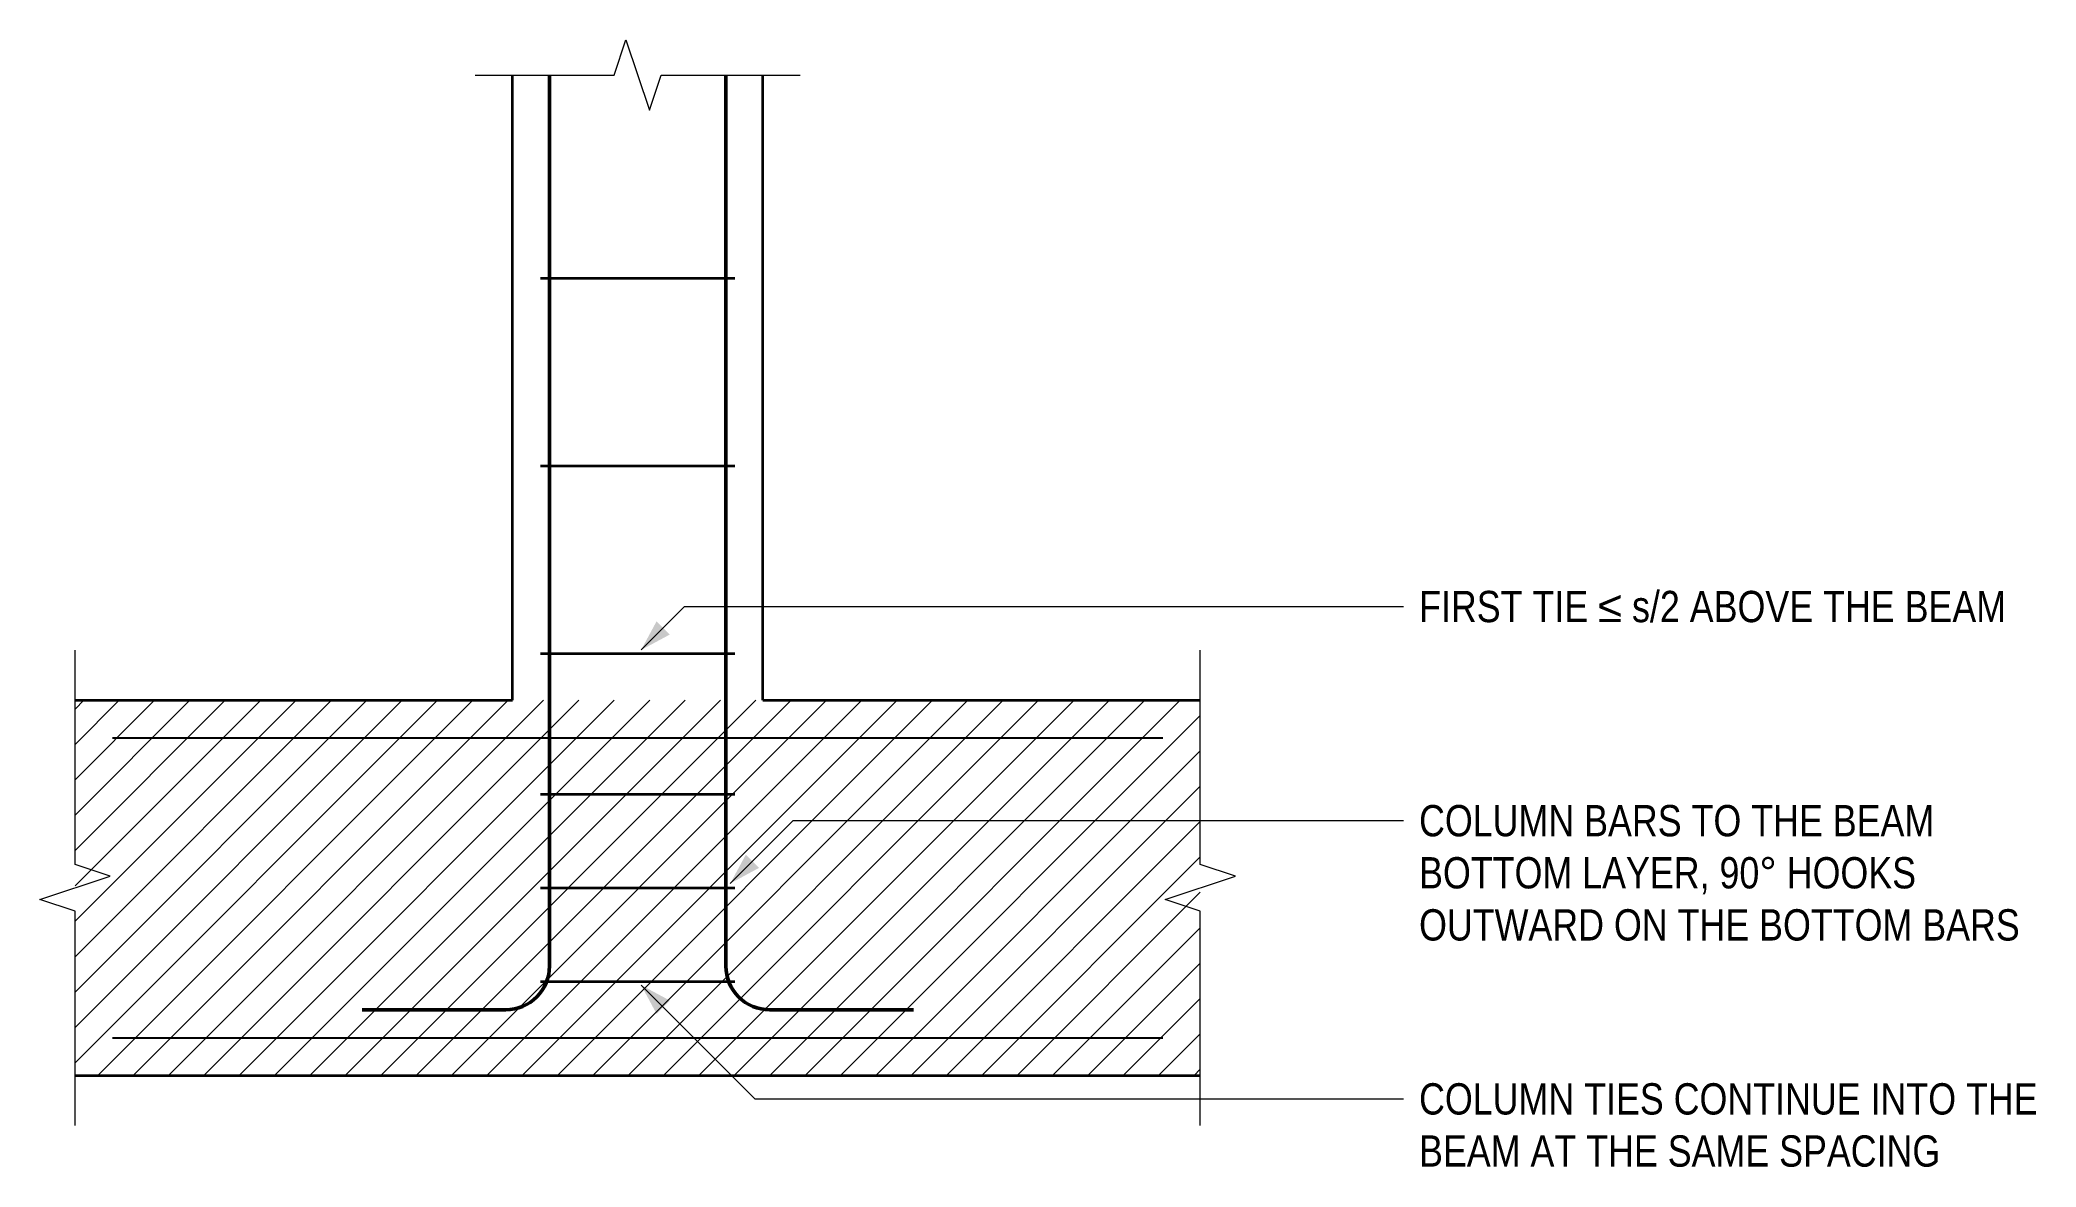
# Model space of a CAD drawing. Header units: millimetres. Extents: x 7944 to 11137, y -30747 to -28944.
import ezdxf

# ---------------------------------------------------------------- set-up
doc = ezdxf.new("R2010")
doc.units = ezdxf.units.MM
doc.header["$LTSCALE"] = 3.75
for name, color, linetype, lineweight in [('S-ANNO', 3, 'Continuous', 18), ('S-BREAK', 8, 'Continuous', 18), ('S-CONC', 4, 'Continuous', 35), ('S-HATCH', 9, 'Continuous', 13), ('S-REBR', 1, 'Continuous', 50), ('S-REBR-NF', 252, 'Continuous', 25), ('S-REBR-SEC', 30, 'Continuous', 35), ('S-TEXT', 7, 'Continuous', 18)]:
    doc.layers.add(name, color=color, linetype=linetype, lineweight=lineweight)
doc.styles.add('AN', font='ARIALN_0.TTF')

msp = doc.modelspace()

# ---------------------------------------------------------------- hatches: boundary and pattern name
at = {"layer": 'S-HATCH'}
h = msp.add_hatch(dxfattribs=at)
h.set_pattern_fill('ANSI31', color=256, scale=12.59843)
h.paths.add_polyline_path([(8000, -30600), (9800, -30600), (9800, -30000), (8000, -30000)])

# ---------------------------------------------------------------- linework, layer by layer
at = {"layer": 'S-ANNO', "flags": 128}
for points in [[(8905.5, -29919.5), (8975, -29850), (10050, -29850), (10125, -29850)], [(9048.2, -30292.8), (9148.5, -30192.5), (10050, -30192.5), (10125, -30192.5)], [(8905.5, -30455.5), (9087.5, -30637.5), (10050, -30637.5), (10125, -30637.5)]]:
    msp.add_lwpolyline(points, dxfattribs=at)
at = {"layer": 'S-ANNO'}
for points in [[(8905.5, -29919.5), (8951.4, -29894.8), (8930.2, -29873.6)], [(9048.2, -30292.8), (9094.2, -30268), (9073, -30246.8)], [(8905.5, -30455.5), (8930.2, -30501.4), (8951.4, -30480.2)]]:
    msp.add_solid(points, dxfattribs=at)
at = {"layer": 'S-BREAK', "flags": 128}
for points in [[(8640, -29000), (8862.5, -29000), (8881.2, -28943.8), (8918.8, -29056.2), (8937.5, -29000), (9160, -29000)], [(8000, -30680), (8000, -30337.5), (7943.8, -30318.8), (8056.2, -30281.2), (8000, -30262.5), (8000, -29920)], [(9800, -30680), (9800, -30337.5), (9743.8, -30318.8), (9856.2, -30281.2), (9800, -30262.5), (9800, -29920)]]:
    msp.add_lwpolyline(points, dxfattribs=at)
at = {"layer": 'S-CONC'}
for p, q in [((8700, -30000), (8700, -29000)), ((9100, -30000), (9100, -29000)), ((8000, -30000), (8700, -30000)), ((9100, -30000), (9800, -30000)), ((8000, -30600), (9800, -30600))]:
    msp.add_line(p, q, dxfattribs=at)
at = {"layer": 'S-REBR', "flags": 128}
for points in [[(8759, -29000), (8759, -30425, -0.414214), (8689, -30495), (8459, -30495)], [(9041, -29000), (9041, -30425, 0.414214), (9111, -30495), (9341, -30495)]]:
    msp.add_lwpolyline(points, format="xyb", dxfattribs=at)
at = {"layer": 'S-REBR-NF', "flags": 128}
for points in [[(8060, -30060), (9740, -30060)], [(8060, -30540), (9740, -30540)]]:
    msp.add_lwpolyline(points, dxfattribs=at)
at = {"layer": 'S-REBR-SEC'}
for p, q in [((8744.5, -29325), (9055.5, -29325)), ((8744.5, -29625), (9055.5, -29625)), ((8744.5, -29925), (9055.5, -29925)), ((8744.5, -30150), (9055.5, -30150)), ((8744.5, -30300), (9055.5, -30300)), ((8744.5, -30450), (9055.5, -30450))]:
    msp.add_line(p, q, dxfattribs=at)

# ---------------------------------------------------------------- texts
at = {"layer": 'S-TEXT', "char_height": 50, "attachment_point": 1, "style": 'AN'}
for s, insert, width in [('FIRST TIE ≤ s/2 ABOVE THE BEAM', (10150, -29825), 989.185), ('COLUMN BARS TO THE BEAM\\PBOTTOM LAYER, 90° HOOKS\\POUTWARD ON THE BOTTOM BARS', (10150, -30167.5), 1011.922), ('COLUMN TIES CONTINUE INTO THE\\PBEAM AT THE SAME SPACING', (10150, -30612.5), 1041.681)]:
    msp.add_mtext(s, dxfattribs=dict(at, insert=insert, width=width))

doc.saveas('drawing.dxf')
